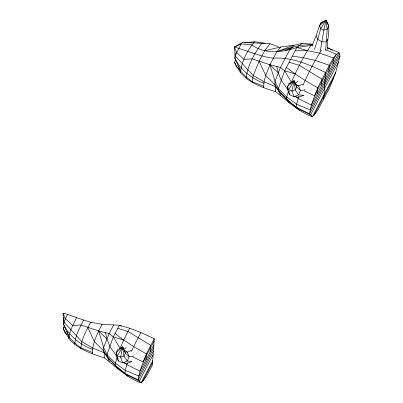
<?xml version="1.0" encoding="UTF-8"?>
<svg xmlns="http://www.w3.org/2000/svg" width="403" height="403" viewBox="0 0 403 403"><rect width="100%" height="100%" fill="white"/><g stroke="black" fill="none" stroke-linecap="round" stroke-linejoin="round"><path stroke-width="0.6" d="M80.897 348.786C80.943 339.311 86.65 330.621 90.534 322.173L102.065 324.314L119.424 325.266L129.872 328.294L140.879 332.546L154.258 338.701L152.42 365.022L146.571 376.125L142.657 381.329L141.04 382.85C126.658 377.807 116.064 366.846 104.251 357.829C91.436 353.728 77.97 349.33 69.014 338.671C69.089 331.054 73.512 324.355 76.55 317.629L91.667 322.692M332.601 50.284L327.669 47.821L338.978 52.612L339.724 53.851L339.951 56.072L335.744 72.384L329.614 87.783L317.917 109.984L314.002 115.187L312.39 116.709C298.003 111.671 287.41 100.71 275.597 91.688C262.781 87.592 249.316 83.194 240.359 72.53C241.664 61.337 247.417 50.335 254.515 41.726L265.053 43.277M327.538 49.297C326.193 39.711 332.087 28.638 326.042 20.15L321.181 22.588L319.579 25.5L316.143 35.666L312.078 45.534M325.654 50.617L327.206 29.162L326.042 20.15L319.579 25.5L320.677 28.628L317.796 39.287L314.552 49.272M63.886 317.619L63.528 324.259L69.059 337.135L74.731 342.978L80.655 347.799L92.408 352.413M235.135 53.292L234.873 58.118L240.405 70.999L246.077 76.842L252.006 81.663L263.753 86.277M92.332 353.769C92.342 343.225 97.299 333.467 102.065 324.314M263.678 87.627L264.01 81.799L265.693 75.472L269.934 64.772L276.886 51.579L280.695 47L294.034 45.237L302.2 43.343L312.663 44.184M145.951 359.899L146.37 353.95L154.258 338.701M150.173 351.884L150.641 345.225L127.912 331.493L117.812 328.319M317.297 93.758L317.715 87.809L329.276 65.246L333.452 57.941L336.369 54.309L338.978 52.612L311.353 105.037L309.524 113.812L312.39 116.709L335.744 72.384M321.518 85.743L321.987 79.089L299.258 65.357L289.158 62.178M323.765 98.886L325.604 72.56C309.272 64.621 291.994 56.994 273.41 58.178C259.804 56.763 247.477 50.506 234.395 47.116L235.322 56.007L234.873 58.118C240.651 70.092 251.709 78.605 263.925 83.325M328.813 71.905L329.276 65.246L315.227 60.369L303.257 57.755L292.377 56.072M333.034 63.891L333.452 57.941L319.403 53.06L307.328 50.667L296.89 47.509C282.624 52.496 264.423 54.476 251.689 44.773L241.251 43.922L234.395 47.116L236.702 52.551L244.022 59.332L252.323 58.878L269.934 64.772L280.473 67.392L284.649 70.742L291.384 82.308C296.996 69.593 303.091 57.025 310.809 45.438L313.101 44.355L299.716 45.403L276.886 51.579L294.034 45.237L289.631 50.012L280.473 67.392L275.012 81.341L274.922 84.64L275.511 86.655L275.597 91.688M320.289 51.095L323.836 30.149L326.042 20.15L328.808 26.25L327.206 29.162L323.836 30.149L320.677 28.628L326.042 20.15L325.297 20.875M117.056 357.607L115.384 363.194L115.55 365.526L118.019 369.178M288.402 91.466L286.729 97.052L286.896 99.385L289.364 103.037M320.456 24.926L321.181 22.588L322.863 22.094M64.213 325.866L63.276 328.677L64.782 332.435L66.817 334.651M238.571 68.953L236.128 66.293L234.622 62.536L235.745 59.165M127.398 362.957L125.232 370.327L125.006 373.41L127.887 376.281M298.935 96.246L296.578 104.191L296.351 107.274L299.233 110.14M121.595 326.264L119.424 325.266L113.303 336.878L107.037 354.68L107.4 356.645L109.233 361.496M302.2 43.343L296.89 47.509L284.649 70.742L278.382 88.539L278.745 90.504L280.579 95.355M113.706 324.843L109.127 333.533L103.667 347.482L103.576 350.781L104.165 352.796L104.251 357.829M278.317 46.642L270.015 43.72L264.66 50.758L259.099 61.306L253.24 75.562L252.006 81.663L252.243 82.65M131.554 351.592L133.66 346.52L140.879 332.546M302.9 85.451C308.26 73.351 314.159 61.316 321.468 50.284M129.872 328.294L127.912 331.493L123.741 340.036L120.039 348.449L113.303 336.878L109.127 333.533L98.589 330.913L80.978 325.014L72.676 325.468L65.357 318.692L63.049 313.257L67.633 314.375L76.55 317.629M305.106 89.844L300.472 90.484L296.744 86.972L294.074 80.817L288.981 83.557L287.49 86.524L287.787 90.312L289.616 94.765L294.089 96.665L298.316 97.234L303.343 95.521M67.633 314.375L65.357 318.692L63.528 324.259C69.306 336.233 80.363 344.746 92.579 349.466M64.379 326.576L63.276 328.677L69.014 338.671M83.653 319.937C79.97 327.634 75.134 335.533 74.827 344.238M152.722 360.685L141.04 382.85L139.277 381.006L126.084 374.503L126.29 374.11M154.082 341.205C147.528 353.522 139.876 365.813 138.179 379.948L139.277 381.006L153.14 354.69M153.82 344.963L140.007 371.173L126.814 364.67L124.416 362.765M153.608 348.021L138.834 376.054L125.232 370.327L115.384 363.194L107.037 354.68L103.667 347.482L98.589 330.913L106.971 339.029L109.948 346.499L116.527 356.045M153.392 351.084L138.179 379.948L125.006 373.41L115.55 365.526L107.4 356.645L103.576 350.781L94.347 341.613L87.753 327.443M142.657 381.329L152.596 362.468M338.354 62.238L310.622 114.865L297.429 108.362L297.636 107.969M339.724 53.851L310.184 109.913L296.578 104.191L286.729 97.052L278.382 88.539L275.012 81.341L269.934 64.772L278.317 72.888L281.294 80.363L287.873 89.904M339.951 56.072L309.524 113.812L296.351 107.274L286.896 99.385L278.745 90.504L274.922 84.64L265.693 75.472L259.099 61.306M314.002 115.187L333.88 77.467M327.846 39.363L326.067 41.907L321.906 41.877L317.796 39.287L316.143 35.666M270.015 43.72L242.5 42.386L241.251 43.922L236.702 52.551L235.322 56.007L253.24 75.562L264.01 81.799L275.511 86.655L279.45 92.297L287.838 100.725L297.429 108.362M293.193 81.643L294.074 80.817L296.744 86.972L295.253 89.934L291.923 91.033L288.709 89.617L287.49 86.524L294.074 80.817L295.253 89.934L298.588 94.891L303.902 95.33M121.404 348.192L122.729 346.958L125.398 353.109L129.126 356.625L133.761 355.985M295.127 83.356L298.008 81.038M123.781 349.497L126.184 347.562M234.395 47.116L242.5 42.386M302.945 84.091L298.643 86.025L296.966 85.315M131.6 350.227L127.298 352.167L125.62 351.456M285.223 50.556L291.56 47.756M262.68 42.834L261.869 43.116C254.57 53.413 247.462 65.346 246.173 78.096M131.438 361.854L126.97 363.375L122.744 362.801L118.27 360.907L116.442 356.448L116.145 352.66L117.636 349.698L122.729 346.958L125.398 353.109L123.907 356.076L120.578 357.169L117.364 355.758L116.145 352.66L122.729 346.958L123.907 356.076L127.242 361.028L131.962 361.42M288.981 83.557L290.649 83.013M264.66 50.758L280.695 47M296.89 47.509L310.809 45.438L313.217 46.038M244.606 42.95L254.515 41.726M295.147 50.813L307.328 50.667M284.649 70.742L295.087 73.895L305.006 80.383L317.715 87.809L311.353 105.037L298.16 98.534L295.762 96.624M113.303 336.878L123.741 340.036L133.66 346.52L146.37 353.95L143.146 361.965L132.668 356.872M325.659 49.655L336.369 54.309L314.491 95.823L304.018 90.735M126.084 374.503L116.492 366.866L108.105 358.438L104.165 352.796L92.665 347.935L81.89 341.704L63.976 322.148L63.049 313.257L64.178 313.776M295.525 83.874L298.643 86.025L300.472 90.484L298.588 94.891L294.089 96.665L291.923 91.033L294.074 80.817L288.709 89.617L289.616 94.765M124.179 350.016L127.298 352.167L129.126 356.625L127.242 361.028L122.744 362.801L120.578 357.169L122.729 346.958L117.364 355.758L118.27 360.907M286.392 67.432L295.087 73.895M115.046 333.573L123.741 340.036M311.448 115.943L312.39 116.709M139.634 381.701L141.04 382.85M234.622 62.536L240.359 72.53M63.049 313.257L63.533 314.229M238.49 65.684L240.405 70.999M66.933 331.236L69.059 337.135M276.826 66.485L278.317 72.888M105.48 332.626L106.971 339.029"/></g></svg>
